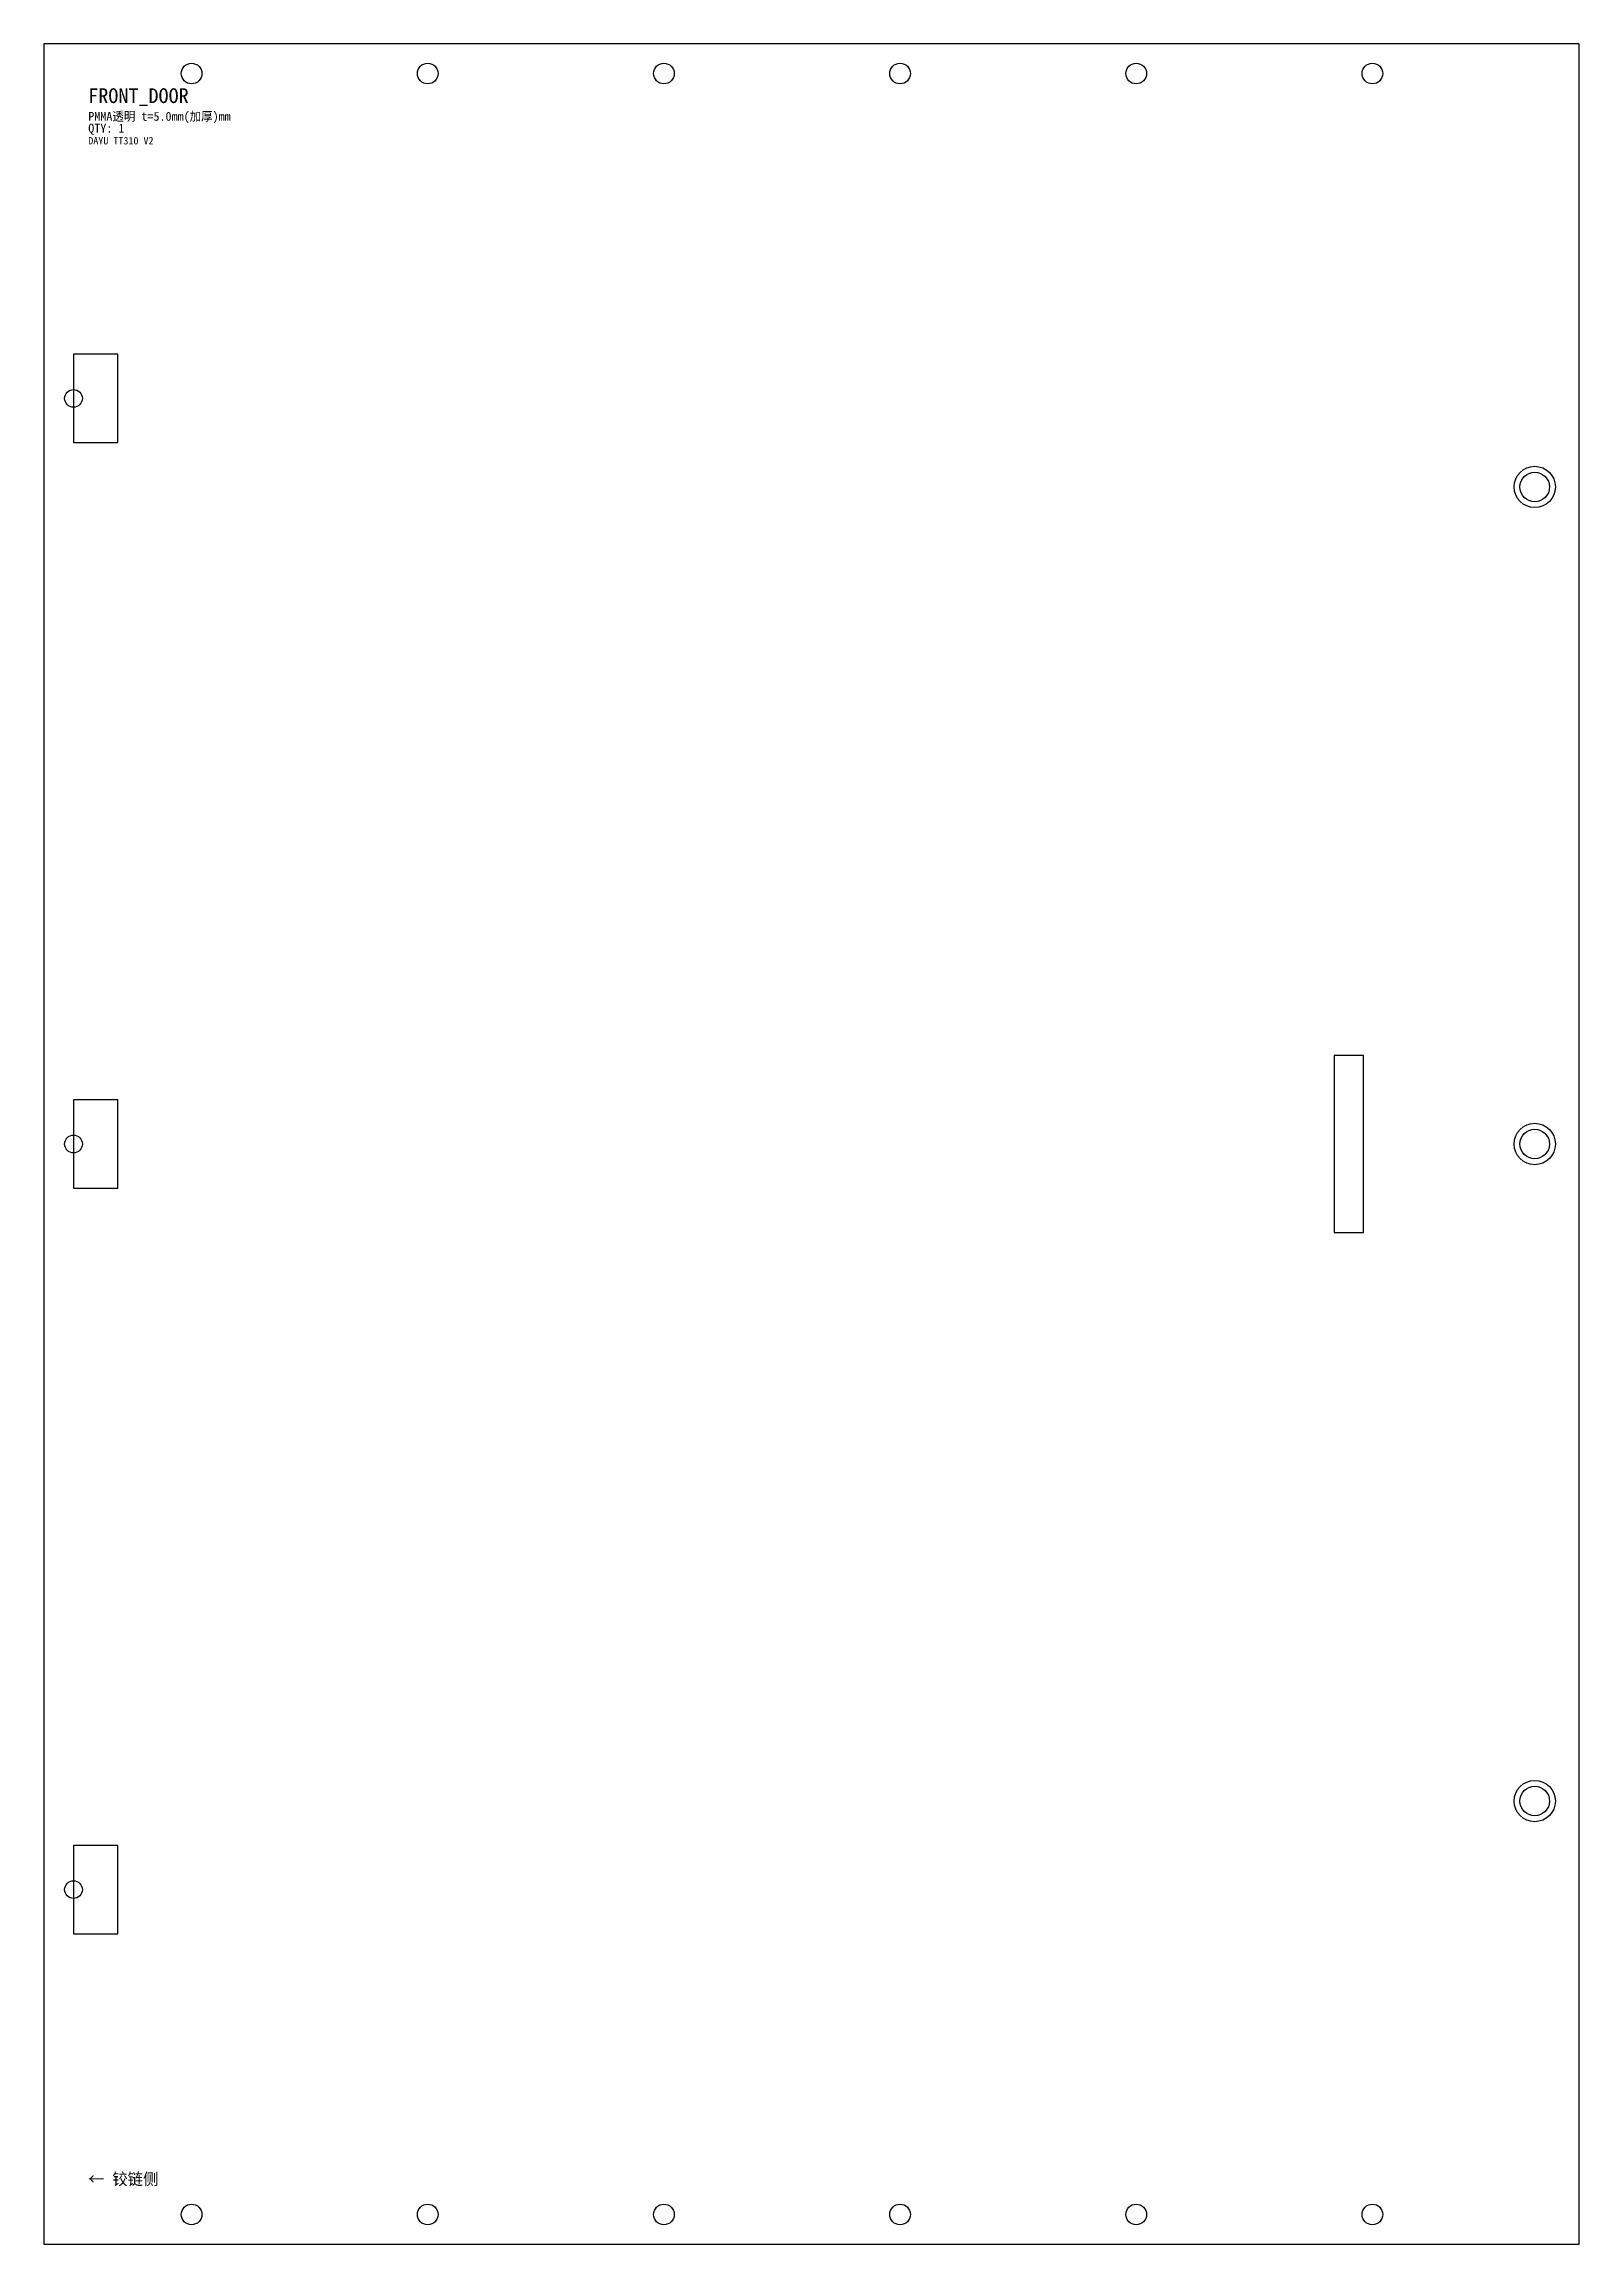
# Model space of a CAD drawing. Extents: x 0 to 520, y 0 to 745.
import ezdxf

# ---------------------------------------------------------------- set-up
doc = ezdxf.new("R2010")
doc.units = 0
doc.layers.add('CUT', color=1, linetype='CONTINUOUS')
doc.layers.add('TEXT', color=7, linetype='CONTINUOUS')

msp = doc.modelspace()

# ---------------------------------------------------------------- linework, layer by layer
at = {"layer": 'CUT'}
for p, q in [((520, 745), (0, 745)), ((0, 745), (0, 0)), ((520, 0), (520, 745)), ((25, 640), (10, 640)), ((10, 640), (10, 610)), ((25, 610), (25, 640)), ((10, 610), (25, 610)), ((447, 402.5), (437, 402.5)), ((437, 402.5), (437, 342.5)), ((447, 342.5), (447, 402.5)), ((25, 387.5), (10, 387.5)), ((10, 387.5), (10, 357.5)), ((25, 357.5), (25, 387.5)), ((10, 357.5), (25, 357.5)), ((437, 342.5), (447, 342.5)), ((25, 135), (10, 135)), ((10, 135), (10, 105)), ((25, 105), (25, 135)), ((10, 105), (25, 105)), ((0, 0), (520, 0))]:
    msp.add_line(p, q, dxfattribs=at)
for centre, radius in [((50, 735), 3.5), ((130, 735), 3.5), ((210, 735), 3.5), ((290, 735), 3.5), ((370, 735), 3.5), ((450, 735), 3.5), ((10, 625), 3), ((505, 595), 7), ((505, 595), 5), ((10, 372.5), 3), ((505, 372.5), 7), ((505, 372.5), 5), ((505, 150), 7), ((505, 150), 5), ((10, 120), 3), ((50, 10), 3.5), ((130, 10), 3.5), ((210, 10), 3.5), ((290, 10), 3.5), ((370, 10), 3.5), ((450, 10), 3.5)]:
    msp.add_circle(centre, radius, dxfattribs=at)

# ---------------------------------------------------------------- texts
at = {"layer": 'TEXT'}
for s, height, p in [('FRONT_DOOR', 5, (15, 725)), ('QTY: 1', 3, (15, 715)), ('PMMA透明 t=5.0mm(加厚)mm', 3, (15, 719)), ('DAYU TT310 V2', 2.5, (15, 711)), ('← 铰链侧', 4, (15, 20))]:
    msp.add_text(s, height=height, dxfattribs=at).set_placement(p)

doc.saveas('drawing.dxf')
